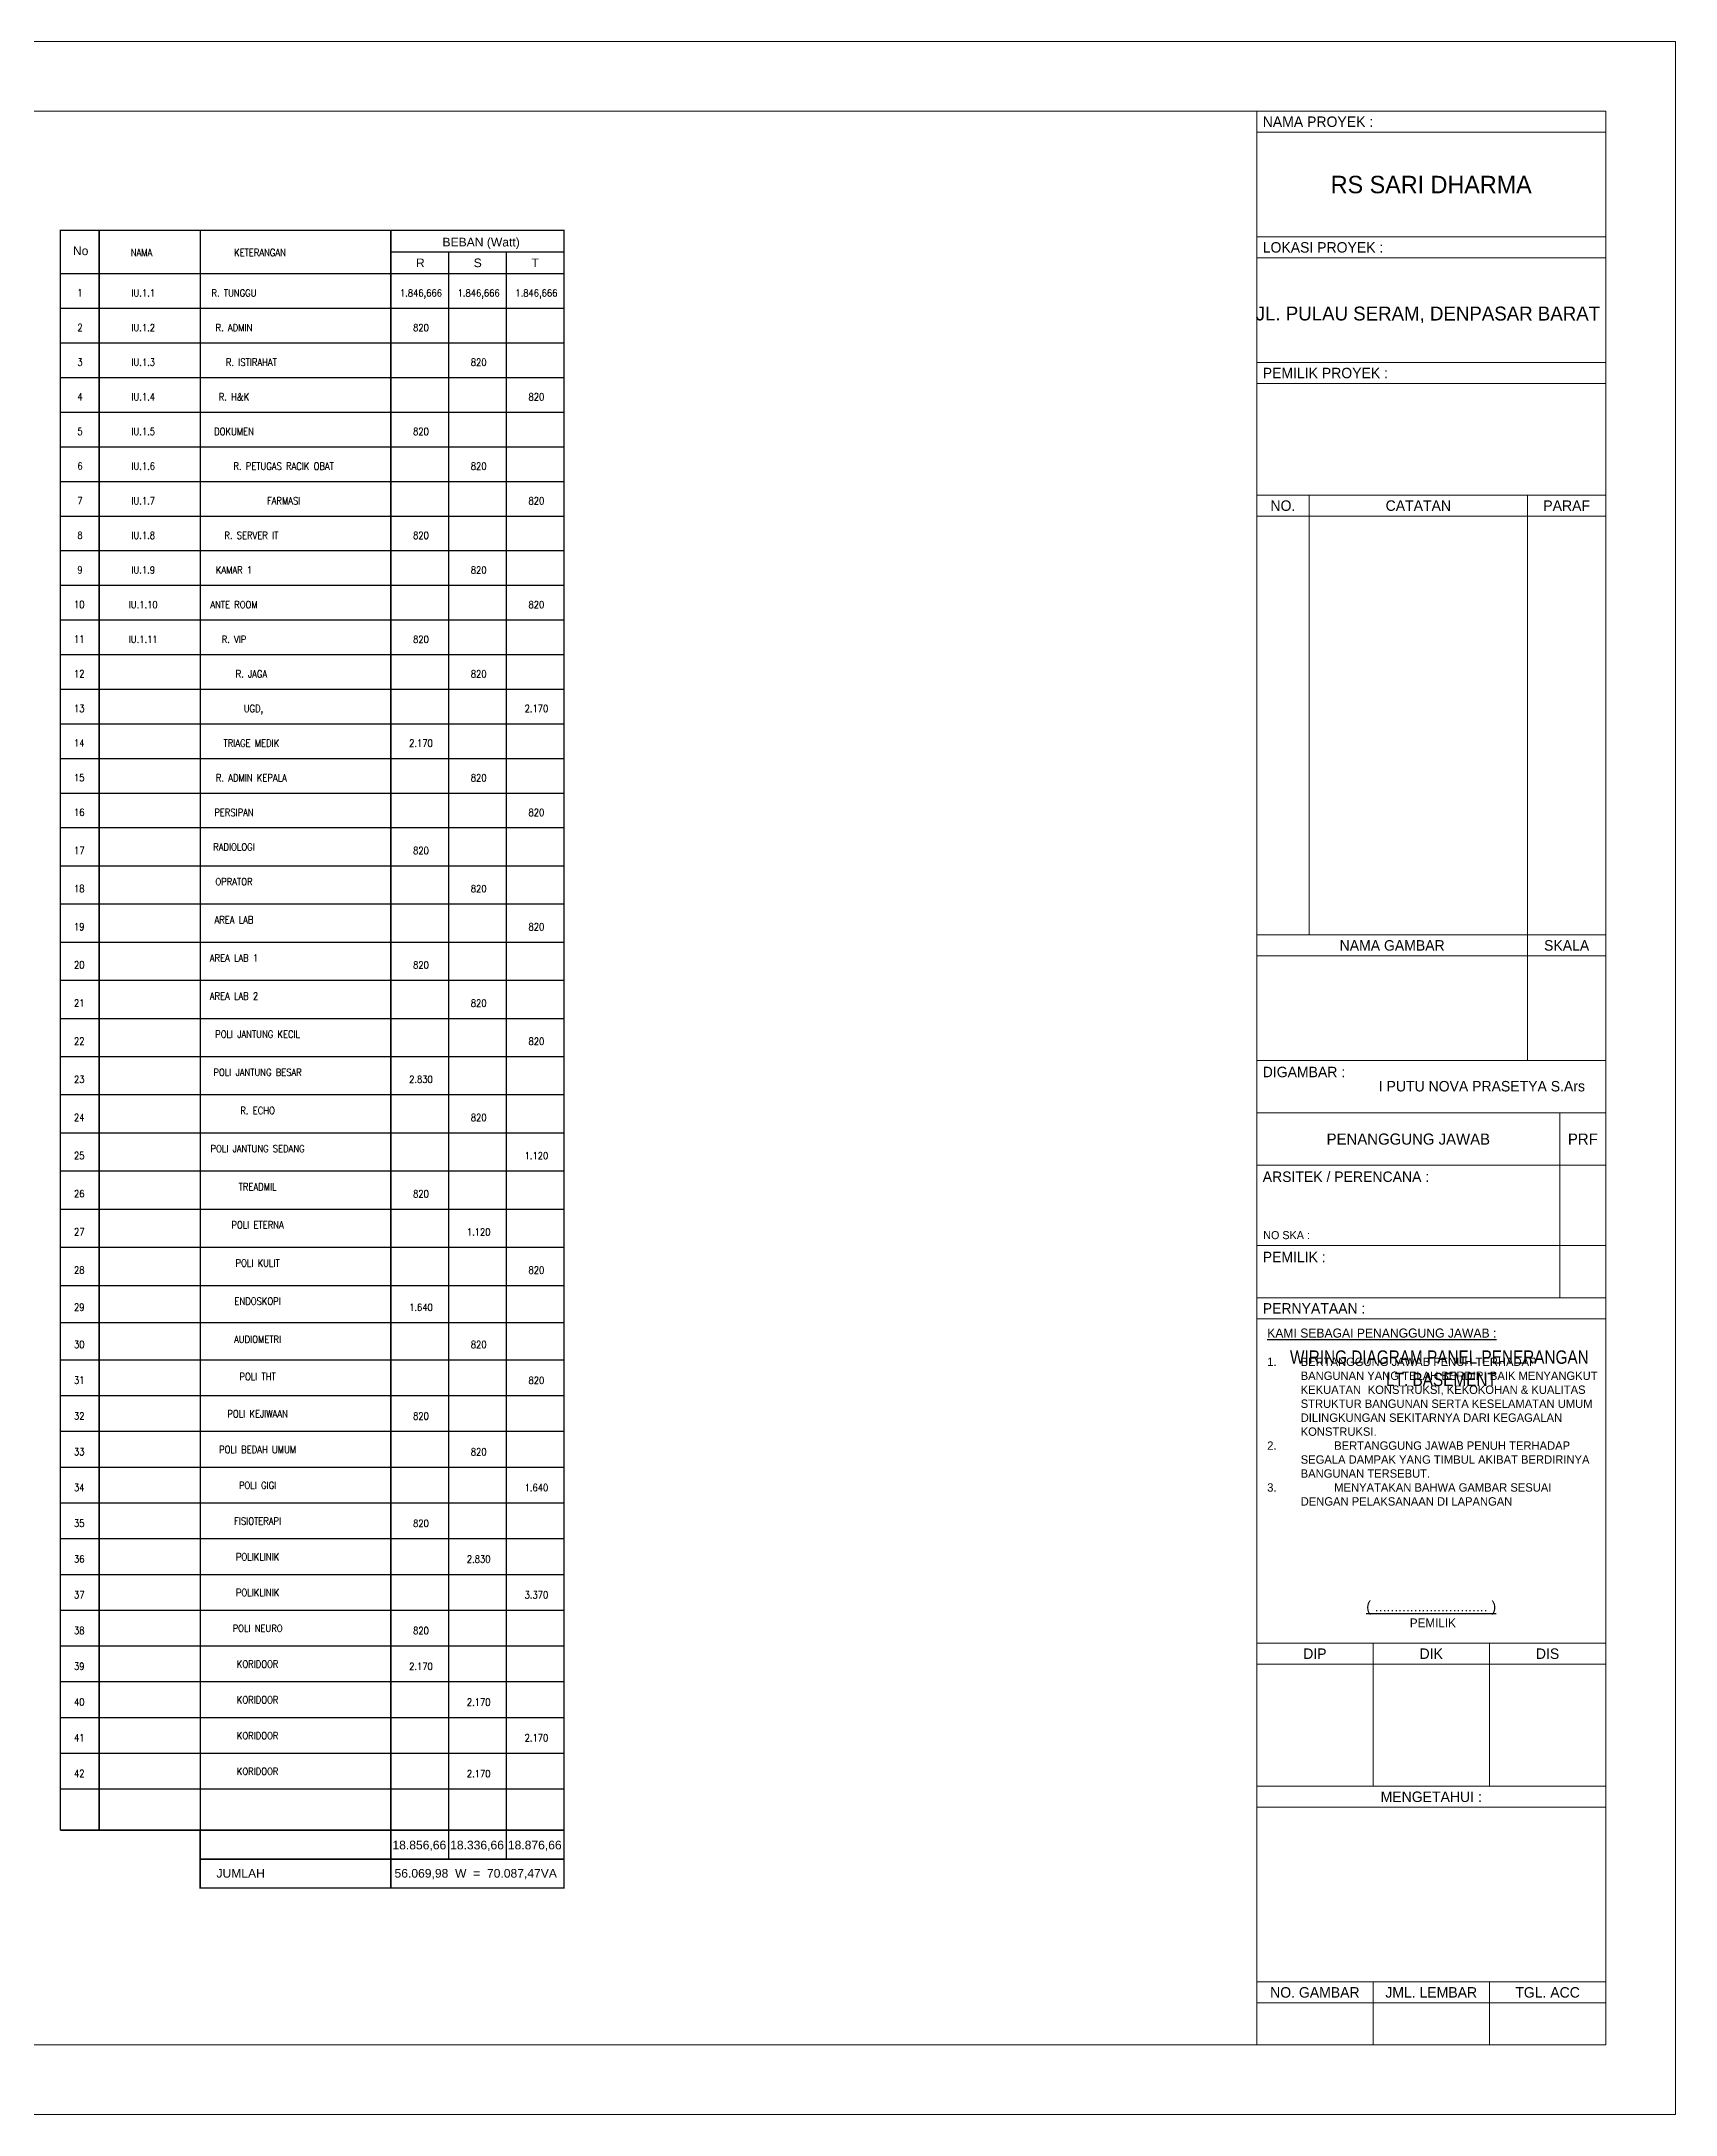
# Model space of a CAD drawing. Header units: inches. Extents: x 31310 to 32350, y 3900 to 5049.
# Drawn here: x 31955.8 to 32002.7, y 4480.9 to 4540.3 of the extents above; entities that cross this region are included whole.
import ezdxf
from ezdxf.enums import TextEntityAlignment as Align

# ---------------------------------------------------------------- set-up
doc = ezdxf.new("R2010")
doc.units = ezdxf.units.IN
doc.header["$MEASUREMENT"] = 0
for name, color, linetype in [('-KOP', 7, 'Continuous'), ('-LINE', 1, 'Continuous'), ('-TXT', 7, 'Continuous'), ('TEXTKOP', 7, 'Continuous')]:
    doc.layers.add(name, color=color, linetype=linetype)
for name, color, linetype, lineweight in [('A-FURN-EQPM', 177, 'Continuous', 0), ('US 0 Sanitair', 9, 'Continuous', 0), ('US-Elevation', 9, 'Continuous', 5)]:
    doc.layers.add(name, color=color, linetype=linetype, lineweight=lineweight)
doc.styles.add('1 100', font='GOTHIC.TTF')
doc.styles.add('1 200', font='GOTHIC.TTF', dxfattribs={"height": 300})
doc.styles.add('ARIAL', font='arial.ttf')
doc.styles.add('Arial Narrow', font='ARIALN.TTF')
doc.styles.add('TXT', font='romans.shx', dxfattribs={"width": 0.85, "height": 0.25})

# ---------------------------------------------------------------- blocks, each defined once
blk = doc.blocks.new('erthrhhrthre')
for p, q in [((-103.505, 130.043), (-229.505, 130.043)), ((-103.505, 40.943), (-103.505, 130.043)), ((-121.505, 121.643), (-106.505, 121.643)), ((-121.505, 116.243), (-106.505, 116.243)), ((-121.505, 110.543), (-106.505, 110.543)), ((-121.505, 91.642), (-106.505, 91.642)), ((-121.505, 86.242), (-106.505, 86.242)), ((-121.505, 83.992), (-106.505, 83.992)), ((-121.505, 76.042), (-106.505, 76.042)), ((-121.505, 61.2), (-106.505, 61.2)), ((-121.505, 55.05), (-106.505, 55.05)), ((-121.505, 46.643), (-106.505, 46.643)), ((-229.505, 40.943), (-103.505, 40.943))]:
    blk.add_line(p, q)
at = {"color": 5}
for p, q in [((-106.505, 127.043), (-225.005, 127.043)), ((-121.505, 43.943), (-121.505, 127.043)), ((-106.505, 43.943), (-106.505, 127.043)), ((-225.005, 43.943), (-106.505, 43.943))]:
    blk.add_line(p, q, dxfattribs=at)
at = {"ltscale": 8}
for p, q in [((-121.505, 126.143), (-106.505, 126.143)), ((-121.505, 120.743), (-106.505, 120.743)), ((-121.505, 115.343), (-106.505, 115.343)), ((-119.255, 91.642), (-119.255, 110.543)), ((-109.863, 86.242), (-109.863, 110.543)), ((-121.505, 109.643), (-106.505, 109.643)), ((-121.505, 90.742), (-106.505, 90.742)), ((-108.473, 83.992), (-108.473, 76.042)), ((-121.505, 81.742), (-106.505, 81.742)), ((-121.505, 78.292), (-106.505, 78.292)), ((-121.505, 75.142), (-106.505, 75.142)), ((-116.505, 61.2), (-116.505, 55.05)), ((-111.505, 61.2), (-111.505, 55.05)), ((-121.505, 60.3), (-106.505, 60.3)), ((-121.505, 54.15), (-106.505, 54.15)), ((-121.505, 45.743), (-106.505, 45.743))]:
    blk.add_line(p, q, dxfattribs=at)
at = {"ltscale": 5}
for p, q in [((-116.505, 43.943), (-116.505, 46.643)), ((-111.505, 43.943), (-111.505, 46.643))]:
    blk.add_line(p, q, dxfattribs=at)
at = {"layer": 'A-FURN-EQPM', "color": 0, "linetype": 'ByBlock', "lineweight": -2, "ltscale": 0.25}
blk.add_lwpolyline([(-229.505, 40.943), (-103.505, 40.943), (-103.505, 130.043), (-229.505, 130.043)], close=True, dxfattribs=at)
at = {"layer": 'TEXTKOP', "style": '1 100'}
for s, height, p in [('NAMA PROYEK :', 0.45, (-121.247, 126.593)), ('LOKASI PROYEK :', 0.45, (-121.247, 121.193)), ('PEMILIK PROYEK :', 0.45, (-121.247, 115.793)), ('DIGAMBAR :', 0.45, (-121.247, 85.75)), ('I PUTU NOVA PRASETYA S.Ars', 0.45, (-116.258, 85.14)), ('ARSITEK / PERENCANA :', 0.45, (-121.247, 81.25)), ('NO SKA :', 0.3462, (-121.225, 78.739)), ('PEMILIK :', 0.45, (-121.247, 77.8)), ('PERNYATAAN :', 0.45, (-121.247, 75.592))]:
    blk.add_text(s, height=height, dxfattribs=at).set_placement(p, align=Align.MIDDLE_LEFT)
at = {"layer": 'TEXTKOP', "style": '1 100', "oblique": 0}
for s, height, p in [('RS SARI DHARMA', 0.75, (-114.005, 123.893)), ('JL. PULAU SERAM, DENPASAR BARAT ', 0.6, (-114.037, 118.349))]:
    blk.add_text(s, height=height, rotation=359.99148, dxfattribs=at).set_placement(p, align=Align.MIDDLE_CENTER)
at = {"layer": 'TEXTKOP', "style": '1 100'}
for s, height, p in [('NO.', 0.45, (-120.38, 110.093)), ('CATATAN', 0.45, (-114.559, 110.093)), ('PARAF', 0.45, (-108.184, 110.093)), ('NAMA GAMBAR', 0.45, (-115.684, 91.192)), ('SKALA', 0.45, (-108.184, 91.192)), ('PENANGGUNG JAWAB', 0.48, (-114.989, 82.867)), ('PRF', 0.48, (-107.489, 82.867)), ('MENGETAHUI :', 0.45, (-114.005, 54.6)), ('NO. GAMBAR', 0.45, (-119.005, 46.193)), ('JML. LEMBAR', 0.45, (-114.005, 46.193)), ('TGL. ACC', 0.45, (-109.005, 46.193))]:
    blk.add_text(s, height=height, dxfattribs=at).set_placement(p, align=Align.MIDDLE_CENTER)
for s, p in [('DIP', (-119.005, 60.75)), ('DIK', (-114.005, 60.75)), ('DIS', (-109.005, 60.75))]:
    blk.add_text(s, height=0.45, dxfattribs=at).set_placement(p, align=Align.MIDDLE)
at = {"layer": 'TEXTKOP', "ltscale": 5, "style": '1 200'}
for s, insert, char_height, width, attachment_point in [('{\\H1.083x;\\LKAMI SEBAGAI PENANGGUNG JAWAB :\\P\\H0.9234x;\\P\\pxt4;}1. ^IBERTANGGUNG JAWAB PENUH TERHADAP  ^I^IBANGUNAN YANG TELAH BERDIRI BAIK MENYANGKUT ^IKEKUATAN ^IKONSTRUKSI, KEKOKOHAN & KUALITAS ^ISTRUKTUR BANGUNAN SERTA KESELAMATAN UMUM ^IDILINGKUNGAN SEKITARNYA DARI KEGAGALAN ^IKONSTRUKSI.\\P\\pi-4,l4,t8;2.^IBERTANGGUNG JAWAB PENUH TERHADAP SEGALA DAMPAK YANG TIMBUL AKIBAT BERDIRINYA BANGUNAN TERSEBUT.\\P3.^IMENYATAKAN BAHWA GAMBAR SESUAI DENGAN PELAKSANAAN DI LAPANGAN', (-121.055, 74.725), 0.36, 14.2351, 1), ('{\\L( ............................. )\\P\\H0.8333x;\\l PEMILIK}', (-114.005, 63.013), 0.45, 15, 2)]:
    blk.add_mtext(s, dxfattribs=dict(at, insert=insert, char_height=char_height, width=width, attachment_point=attachment_point))

msp = doc.modelspace()

# ---------------------------------------------------------------- linework, layer by layer
at = {"layer": '-LINE'}
for p, q in [((31960.387, 4534.889), (31960.387, 4489.034)), ((31960.387, 4534.889), (31960.387, 4489.034)), ((31960.387, 4534.875), (31960.387, 4489.034)), ((31960.387, 4534.875), (31960.387, 4489.034)), ((31965.849, 4534.875), (31965.849, 4489.034)), ((31965.849, 4534.875), (31965.849, 4489.034)), ((31965.849, 4534.875), (31965.849, 4489.034)), ((31965.849, 4534.875), (31965.849, 4488.208)), ((31967.503, 4534.255), (31967.503, 4488.208)), ((31967.503, 4534.255), (31967.503, 4488.208)), ((31969.157, 4534.255), (31969.157, 4488.208))]:
    msp.add_line(p, q, dxfattribs=at)
at = {"layer": '-LINE', "color": 8}
for p, q in [((31956.382, 4532.643), (31970.81, 4532.643)), ((31956.382, 4531.651), (31970.81, 4531.651)), ((31956.382, 4530.658), (31970.81, 4530.658)), ((31956.382, 4529.666), (31970.81, 4529.666)), ((31956.382, 4528.674), (31970.81, 4528.674)), ((31956.382, 4528.674), (31970.81, 4528.674)), ((31956.382, 4527.682), (31970.81, 4527.682)), ((31956.382, 4527.682), (31970.81, 4527.682)), ((31956.382, 4526.69), (31970.81, 4526.69)), ((31956.382, 4526.69), (31970.81, 4526.69)), ((31956.382, 4525.697), (31970.81, 4525.697)), ((31956.382, 4524.705), (31970.81, 4524.705)), ((31956.382, 4523.713), (31970.81, 4523.713)), ((31956.382, 4522.721), (31970.81, 4522.721)), ((31956.382, 4521.729), (31970.81, 4521.729)), ((31956.382, 4520.736), (31970.81, 4520.736)), ((31956.382, 4519.744), (31970.81, 4519.744)), ((31956.382, 4518.752), (31970.81, 4518.752)), ((31956.382, 4517.76), (31970.81, 4517.76)), ((31956.382, 4516.667), (31970.81, 4516.667)), ((31956.382, 4515.574), (31970.81, 4515.574)), ((31956.382, 4514.481), (31970.81, 4514.481)), ((31956.382, 4513.388), (31970.81, 4513.388)), ((31956.382, 4512.296), (31970.81, 4512.296)), ((31956.382, 4511.203), (31970.81, 4511.203)), ((31956.382, 4510.11), (31970.81, 4510.11)), ((31956.382, 4509.017), (31970.81, 4509.017)), ((31956.382, 4507.924), (31970.81, 4507.924)), ((31956.382, 4506.832), (31970.81, 4506.832)), ((31956.382, 4505.739), (31970.81, 4505.739)), ((31956.382, 4504.646), (31970.81, 4504.646)), ((31956.382, 4503.579), (31970.81, 4503.579)), ((31956.382, 4502.512), (31970.81, 4502.512)), ((31956.382, 4501.488), (31970.81, 4501.488)), ((31956.382, 4500.463), (31970.81, 4500.463)), ((31956.382, 4499.439), (31970.81, 4499.439)), ((31956.382, 4498.414), (31970.81, 4498.414)), ((31956.382, 4497.39), (31970.81, 4497.39)), ((31956.382, 4496.365), (31970.81, 4496.365)), ((31956.382, 4495.341), (31970.81, 4495.341)), ((31956.382, 4494.316), (31970.81, 4494.316)), ((31956.382, 4493.292), (31970.81, 4493.292)), ((31956.382, 4492.267), (31970.81, 4492.267)), ((31956.382, 4491.243), (31970.81, 4491.243)), ((31956.382, 4490.218), (31970.81, 4490.218)), ((31956.382, 4489.034), (31970.81, 4489.034)), ((31956.382, 4489.034), (31970.81, 4489.034)), ((31956.382, 4489.034), (31970.81, 4489.034)), ((31956.382, 4489.034), (31970.81, 4489.034)), ((31956.382, 4489.034), (31970.81, 4489.034)), ((31956.382, 4489.034), (31970.81, 4489.034)), ((31956.382, 4489.034), (31970.81, 4489.034)), ((31956.382, 4489.034), (31970.81, 4489.034)), ((31956.382, 4489.034), (31970.81, 4489.034)), ((31956.382, 4489.034), (31970.81, 4489.034)), ((31956.382, 4489.034), (31970.81, 4489.034)), ((31956.382, 4489.034), (31970.81, 4489.034)), ((31956.382, 4489.034), (31970.81, 4489.034)), ((31956.382, 4489.034), (31970.81, 4489.034)), ((31956.382, 4489.034), (31970.81, 4489.034)), ((31956.382, 4489.034), (31970.81, 4489.034)), ((31960.387, 4488.208), (31970.81, 4488.208))]:
    msp.add_line(p, q, dxfattribs=at)
at = {"layer": '-LINE', "const_width": 0.0413}
for points in [[(31956.382, 4489.034), (31956.382, 4534.875), (31970.81, 4534.875), (31970.81, 4488.208)], [(31957.493, 4534.875), (31957.493, 4489.034)], [(31965.849, 4534.875), (31965.849, 4487.381)], [(31965.849, 4534.255), (31970.81, 4534.255)], [(31956.382, 4533.635), (31970.81, 4533.635)], [(31956.382, 4489.034), (31970.81, 4489.034)], [(31970.81, 4488.208), (31970.81, 4487.381), (31960.387, 4487.381), (31960.387, 4489.034)], [(31960.387, 4488.208), (31970.81, 4488.208)]]:
    msp.add_lwpolyline(points, dxfattribs=at)

# ---------------------------------------------------------------- block references
at = {"layer": 'US-Elevation', "color": 1, "xscale": 0.6666666666678793, "yscale": 0.6666666666678793, "zscale": 0.6666666666678793}
msp.add_blockref('erthrhhrthre', (32071.663, 4453.592), dxfattribs=at)

# ---------------------------------------------------------------- texts
at = {"layer": '-KOP', "color": 2, "ltscale": 0.5, "style": 'ARIAL'}
for s, height, p in [('BEBAN (Watt)', 0.24805, (31967.33, 4534.414)), ('No', 0.2481, (31956.742, 4534.164)), ('R', 0.248, (31966.57, 4533.82)), ('S', 0.248, (31968.224, 4533.82)), ('T', 0.248, (31969.878, 4533.82)), ('JUMLAH', 0.2481, (31960.854, 4487.675))]:
    msp.add_text(s, height=height, dxfattribs=at).set_placement(p)
at = {"layer": '-LINE', "style": 'ARIAL'}
for s, height, p in [('18.856,66', 0.2481, (31965.896, 4488.485)), ('18.336,66', 0.2481, (31967.549, 4488.485)), ('18.876,66', 0.2481, (31969.203, 4488.485)), ('56.069,98  W  =  70.087,47VA', 0.24805, (31965.956, 4487.675))]:
    msp.add_text(s, height=height, dxfattribs=at).set_placement(p)
at = {"layer": '-TXT', "style": 'TXT', "width": 0.85}
for s, height, p in [('NAMA', 0.2067, (31958.398, 4534.135)), ('KETERANGAN', 0.2067, (31961.36, 4534.135)), ('1', 0.207, (31956.868, 4532.979)), ('2', 0.207, (31956.868, 4531.987)), ('3', 0.207, (31956.868, 4530.995)), ('4', 0.207, (31956.868, 4530.003)), ('5', 0.207, (31956.868, 4529.01)), ('6', 0.207, (31956.868, 4528.018)), ('7', 0.207, (31956.868, 4527.026)), ('8', 0.207, (31956.868, 4526.034)), ('9', 0.207, (31956.868, 4525.042)), ('10', 0.2067, (31956.771, 4524.049)), ('11', 0.2067, (31956.771, 4523.057)), ('12', 0.2067, (31956.771, 4522.065)), ('13', 0.2067, (31956.771, 4521.073)), ('14', 0.2067, (31956.771, 4520.081)), ('15', 0.2067, (31956.771, 4519.088)), ('16', 0.2067, (31956.771, 4518.096)), ('17', 0.2067, (31956.771, 4517.003)), ('18', 0.2067, (31956.771, 4515.911)), ('19', 0.2067, (31956.771, 4514.818)), ('20', 0.2067, (31956.771, 4513.725)), ('21', 0.2067, (31956.771, 4512.632)), ('22', 0.2067, (31956.771, 4511.539)), ('23', 0.2067, (31956.771, 4510.446)), ('24', 0.2067, (31956.771, 4509.354)), ('25', 0.2067, (31956.771, 4508.261)), ('26', 0.2067, (31956.771, 4507.168)), ('27', 0.2067, (31956.771, 4506.075)), ('28', 0.2067, (31956.771, 4504.982)), ('29', 0.2067, (31956.771, 4503.916)), ('30', 0.2067, (31956.771, 4502.849)), ('31', 0.2067, (31956.771, 4501.824)), ('32', 0.2067, (31956.771, 4500.8)), ('33', 0.2067, (31956.771, 4499.775)), ('34', 0.2067, (31956.771, 4498.751)), ('35', 0.2067, (31956.771, 4497.726)), ('36', 0.2067, (31956.771, 4496.702)), ('37', 0.2067, (31956.771, 4495.677)), ('38', 0.2067, (31956.771, 4494.653)), ('39', 0.2067, (31956.771, 4493.628)), ('40', 0.2067, (31956.771, 4492.604)), ('41', 0.2067, (31956.771, 4491.579)), ('42', 0.2067, (31956.771, 4490.555))]:
    msp.add_text(s, height=height, dxfattribs=at).set_placement(p)
for s, height, p in [('IU.1.1', 0.2067, (31958.755, 4532.976)), ('R. TUNGGU', 0.2067, (31961.356, 4532.976)), ('1.846,666', 0.2067, (31966.713, 4532.976)), ('1.846,666', 0.2067, (31968.367, 4532.976)), ('1.846,666', 0.2067, (31970.021, 4532.976)), ('IU.1.2', 0.2067, (31958.755, 4531.984)), ('R. ADMIN', 0.2067, (31961.356, 4531.984)), ('820', 0.2067, (31966.713, 4531.984)), ('IU.1.3', 0.2067, (31958.755, 4530.992)), ('R. ISTIRAHAT', 0.20671, (31961.854, 4530.992)), ('820', 0.2067, (31968.367, 4530.992)), ('IU.1.4', 0.2067, (31958.755, 4530)), ('R. H&K', 0.2067, (31961.356, 4530)), ('820', 0.2067, (31970.021, 4530)), ('IU.1.5', 0.2067, (31958.755, 4529.008)), ('DOKUMEN', 0.2067, (31961.356, 4529.008)), ('820', 0.2067, (31966.713, 4529.008)), ('IU.1.6', 0.2067, (31958.755, 4528.015)), ('R. PETUGAS RACIK OBAT', 0.20671, (31962.779, 4528.015)), ('820', 0.2067, (31968.367, 4528.015)), ('IU.1.7', 0.2067, (31958.755, 4527.023)), ('FARMASI', 0.2067, (31962.779, 4527.023)), ('820', 0.2067, (31970.021, 4527.023)), ('IU.1.8', 0.2067, (31958.755, 4526.031)), ('R. SERVER IT', 0.20671, (31961.854, 4526.031)), ('820', 0.2067, (31966.713, 4526.031)), ('IU.1.9', 0.2067, (31958.755, 4525.039)), ('KAMAR 1', 0.2067, (31961.356, 4525.039)), ('820', 0.2067, (31968.367, 4525.039)), ('IU.1.10', 0.2067, (31958.755, 4524.047)), ('ANTE ROOM', 0.2067, (31961.356, 4524.047)), ('820', 0.2067, (31970.021, 4524.047)), ('IU.1.11', 0.2067, (31958.755, 4523.054)), ('R. VIP', 0.2067, (31961.356, 4523.054)), ('820', 0.2067, (31966.713, 4523.054)), ('R. JAGA', 0.2067, (31961.854, 4522.062)), ('820', 0.2067, (31968.367, 4522.062)), (' UGD,', 0.2067, (31961.854, 4521.07)), ('2.170', 0.2067, (31970.021, 4521.07)), ('TRIAGE MEDIK', 0.20671, (31961.854, 4520.078)), ('2.170', 0.2067, (31966.713, 4520.078)), ('R. ADMIN KEPALA', 0.20671, (31961.854, 4519.085)), ('820', 0.2067, (31968.367, 4519.085)), ('PERSIPAN', 0.2067, (31961.356, 4518.093)), ('820', 0.2067, (31970.021, 4518.093)), ('RADIOLOGI', 0.2067, (31961.356, 4517.101)), ('820', 0.2067, (31966.713, 4517)), ('OPRATOR', 0.2067, (31961.356, 4516.109)), ('820', 0.2067, (31968.367, 4515.908)), ('AREA LAB', 0.2067, (31961.356, 4515.016)), ('820', 0.2067, (31970.021, 4514.815)), ('AREA LAB 1', 0.2067, (31961.356, 4513.923)), ('820', 0.2067, (31966.713, 4513.722)), ('AREA LAB 2', 0.2067, (31961.356, 4512.83)), ('820', 0.2067, (31968.367, 4512.629)), ('POLI JANTUNG KECIL', 0.20671, (31962.033, 4511.738)), ('820', 0.2067, (31970.021, 4511.536)), ('POLI JANTUNG BESAR', 0.20671, (31962.033, 4510.645)), ('2.830', 0.2067, (31966.713, 4510.444)), ('R. ECHO', 0.2067, (31962.033, 4509.552)), ('820', 0.2067, (31968.367, 4509.351)), ('POLI JANTUNG SEDANG', 0.20671, (31962.033, 4508.459)), ('1.120', 0.2067, (31970.021, 4508.258)), ('TREADMIL', 0.2067, (31962.033, 4507.366)), ('820', 0.2067, (31966.713, 4507.165)), ('POLI ETERNA', 0.20671, (31962.033, 4506.274)), ('1.120', 0.2067, (31968.367, 4506.072)), ('POLI KULIT', 0.2067, (31962.033, 4505.181)), ('820', 0.2067, (31970.021, 4504.98)), ('ENDOSKOPI', 0.2067, (31962.033, 4504.088)), ('1.640', 0.2067, (31966.713, 4503.913)), ('AUDIOMETRI', 0.2067, (31962.033, 4502.995)), ('820', 0.2067, (31968.367, 4502.846)), ('POLI THT', 0.2067, (31962.033, 4501.928)), ('820', 0.2067, (31970.021, 4501.821)), ('POLI KEJIWAAN', 0.20671, (31962.033, 4500.861)), ('820', 0.2067, (31966.713, 4500.797)), ('POLI BEDAH UMUM', 0.20671, (31962.033, 4499.837)), ('820', 0.2067, (31968.367, 4499.772)), ('POLI GIGI', 0.2067, (31962.033, 4498.812)), ('1.640', 0.2067, (31970.021, 4498.748)), ('FISIOTERAPI', 0.20671, (31962.033, 4497.788)), ('820', 0.2067, (31966.713, 4497.723)), ('POLIKLINIK', 0.2067, (31962.033, 4496.763)), ('2.830', 0.2067, (31968.367, 4496.699)), ('POLIKLINIK', 0.2067, (31962.033, 4495.739)), ('3.370', 0.2067, (31970.021, 4495.674)), ('POLI NEURO', 0.2067, (31962.033, 4494.714)), ('820', 0.2067, (31966.713, 4494.65)), ('KORIDOOR', 0.2067, (31962.033, 4493.69)), ('2.170', 0.2067, (31966.713, 4493.625)), ('KORIDOOR', 0.2067, (31962.033, 4492.665)), ('2.170', 0.2067, (31968.367, 4492.601)), ('KORIDOOR', 0.2067, (31962.033, 4491.641)), ('2.170', 0.2067, (31970.021, 4491.576)), ('KORIDOOR', 0.2067, (31962.033, 4490.616)), ('2.170', 0.2067, (31968.367, 4490.552))]:
    msp.add_text(s, height=height, dxfattribs=at).set_placement(p, align=Align.CENTER)
at = {"layer": 'US 0 Sanitair', "insert": (31991.439, 4502.781, 0), "char_height": 0.38318, "width": 9.02888, "attachment_point": 1, "style": 'Arial Narrow'}
msp.add_mtext('\\pxqc;WIRING DIAGRAM PANEL PENERANGAN  LT. BASEMENT', dxfattribs=at)

doc.saveas('drawing.dxf')
